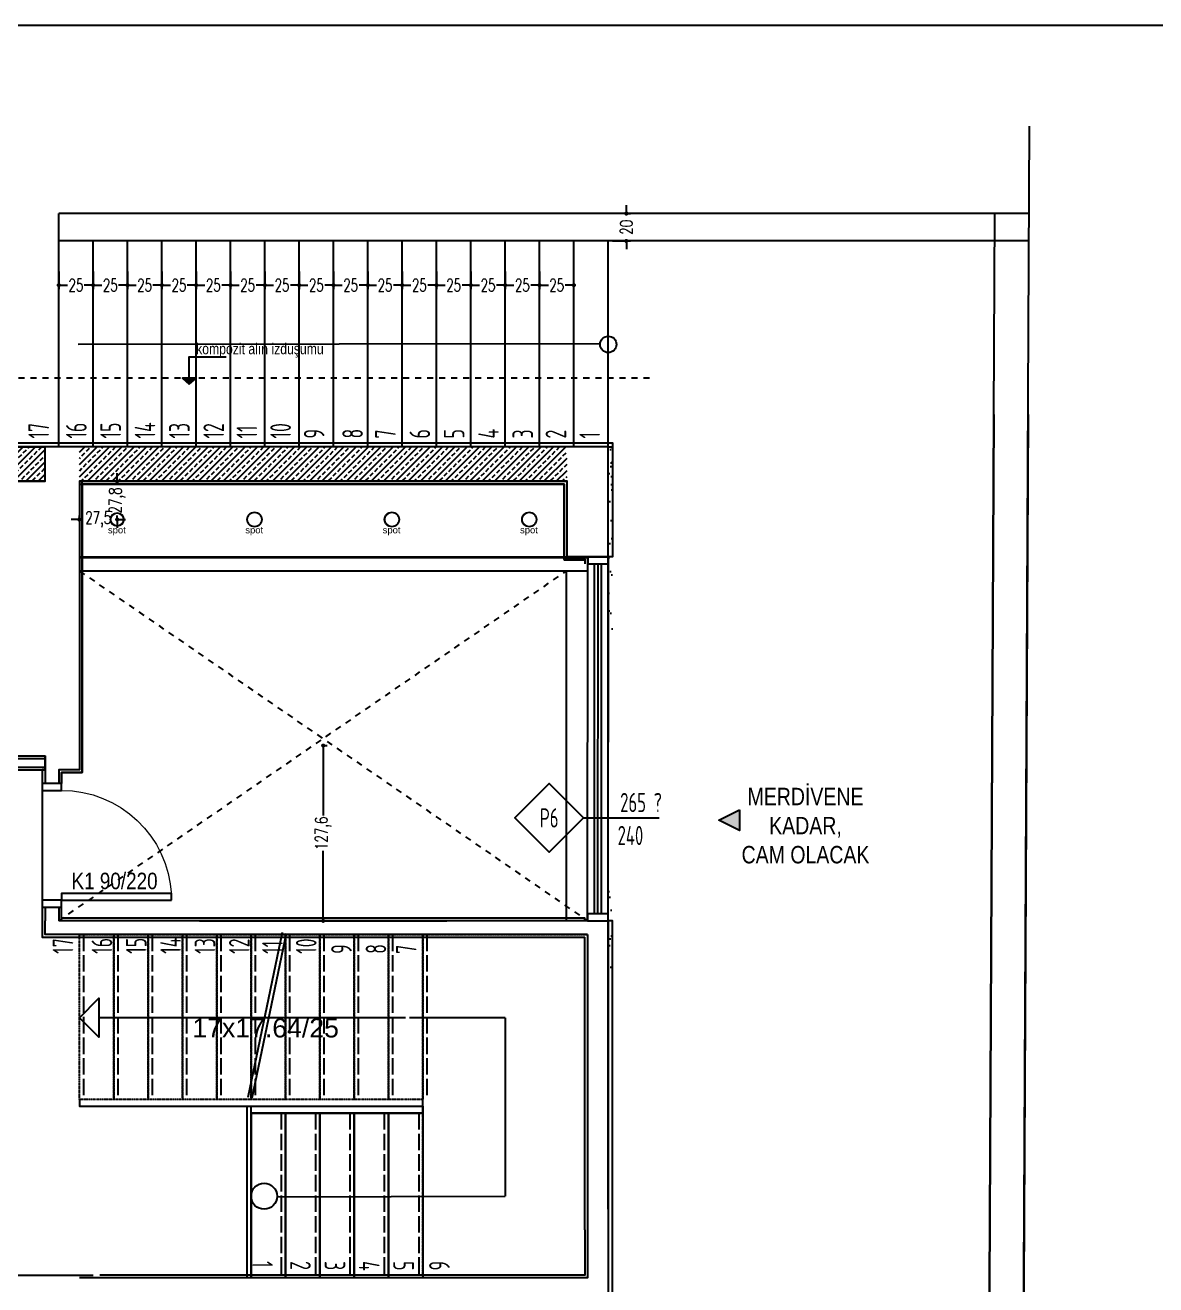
# Model space of a CAD drawing. Header units: millimetres. Extents: x -1860 to 15304, y 307 to 22353.
# Drawn here: x 4718 to 5541, y 21296 to 22213 of the extents above; entities that cross this region are included whole.
import ezdxf
from ezdxf.enums import TextEntityAlignment as Align

# ---------------------------------------------------------------- set-up
doc = ezdxf.new("R2010")
doc.units = ezdxf.units.MM
for name, pattern in [('( Hidden )', [0.375, 0.25, -0.125]), ('ACAD_ISO02W100', [15, 12, -3]), ('DASHED', [0.25, 0.125, -0.125]), ('LTYPE000', [0]), ('Tratteggio-1', [0.007874, 0.003937, -0.003937])]:
    doc.linetypes.add(name, pattern=pattern)
for name, color, linetype in [('clad', 30, 'Continuous'), ('dim_int', 183, 'Continuous'), ('frame', 43, 'Continuous'), ('furn', 134, 'Continuous'), ('glass', 1, 'Continuous'), ('hatch_conc', 223, 'Continuous'), ('IŞIK', 2, 'Continuous'), ('mat_mortar', 145, 'Continuous'), ('Railing', 93, 'Continuous'), ('Stair', 3, 'Continuous'), ('Str_conc', 6, 'Continuous'), ('symbol', 8, 'Continuous'), ('symbol_no', 12, 'Continuous'), ('text', 7, 'LTYPE000'), ('wall', 4, 'Continuous')]:
    doc.layers.add(name, color=color, linetype=linetype)
doc.layers.add('mobilya', color=30, linetype='Continuous', lineweight=30)
doc.layers.add('ölçü -dış', color=7, linetype='Continuous', lineweight=25, true_color=0x605db1)
doc.styles.add('ARIAL', font='arial.ttf')
doc.styles.add('dim', font='simplex.shx', dxfattribs={"width": 0.7})
doc.styles.add('mekan', font='arial.ttf', dxfattribs={"width": 0.8, "height": 0.25})
doc.styles.get("Standard").update_dxf_attribs({"font": 'arial.ttf'})
doc.styles.add('T100', font='ARIALN.TTF', dxfattribs={"height": 24})
doc.styles.add('text2', font='arial.ttf', dxfattribs={"width": 0.8})
doc.styles.add('text3', font='geniso.shx', dxfattribs={"width": 0.7})
doc.dimstyles.new('1_50', dxfattribs={"dimtxt": 9, "dimasz": 3, "dimexe": 3, "dimexo": 0, "dimgap": 1, "dimtad": 0, "dimdec": 1, "dimzin": 11, "dimtxsty": 'dim', "dimblk": 'DOT', "dimcen": 1.5, "dimdle": 1.25, "dimclrt": 2, "dimadec": 0, "dimazin": 0, "dimtfac": 1.25, "dimtdec": 1, "dimtix": 1, "dimtofl": 0, "dimtmove": 1, "dimatfit": 3, "dimldrblk": 'DOT', "dimfxl": 10, "dimfxlon": 1, "dimtolj": 1, "dimtzin": 0, "dimarcsym": 0})
pattern_1 = [(45, (-632646.309, -4479543.6384), (-4.4901280605, 4.4901280605), []), (45, (-632641.8186, -4479543.6384), (-4.4901280605, 4.4901280605), [3.175, -1.5875])]

# ---------------------------------------------------------------- blocks, each defined once
blk = doc.blocks.new('*U14')
for points in [[(-0.8, 0), (-0.85, 0), (-0.85, 0.1399), (-0.8, 0.1399), (-0.8, 0)], [(0.05, 0), (0, 0), (0, 0.1399), (0.05, 0.1399), (0.05, 0)], [(0, -0.8), (-0.05, -0.8), (-0.05, 0), (0, 0), (0, -0.8)]]:
    blk.add_lwpolyline(points)
at = {"lineweight": 9}
blk.add_arc((0.0019, 0.0008), 0.8019, 180.05524, 267.00716, dxfattribs=at)
blk = doc.blocks.new('kap-penno_02')
blk.add_line((0, 0), (-55, 0))
blk.add_lwpolyline([(0, 0), (25, 25), (50, 0), (25, -25)], close=True)
at = {"color": 7, "style": 'text3', "width": 0.7}
for tag, p in [('100', (-50, 0)), ('220', (-50, -24))]:
    blk.add_attdef(tag, text='', height=14, dxfattribs=at).set_placement(p, align=Align.BOTTOM_LEFT)
blk.add_attdef('K00', text='', height=14, dxfattribs=at).set_placement((25, 0), align=Align.MIDDLE_CENTER)
blk = doc.blocks.new('*U12')
blk.add_hatch(color=256).paths.add_polyline_path([(-12.5, 11), (0, 0), (12.5, 11)])
blk.add_lwpolyline([(0, 11), (0, 50), (67.5, 50)])
blk.add_lwpolyline([(0, 0), (12.5, 11), (-12.5, 11)], close=True)
at = {"style": 'text2', "width": 0.8}
blk.add_attdef('KABAKOT', (12.5, 55), '', height=20, dxfattribs=at)
blk = doc.blocks.new('_Dot')
at = {"color": 0, "linetype": 'ByBlock', "lineweight": -2}
blk.add_line((-0.5, 0), (-1, 0), dxfattribs=at)
at = {"color": 0, "linetype": 'ByBlock', "const_width": 0.5}
blk.add_lwpolyline([(-0.25, 0, 1), (0.25, 0, 1)], format="xyb", close=True, dxfattribs=at)
blk = doc.blocks.new('*D431')
at = {"layer": 'Defpoints', "color": 0, "transparency": 16777216}
for p in [(4756.98, 21853.28), (4756.98, 21853.28), (4784.49, 21853.28)]:
    blk.add_point(p, dxfattribs=at)
at = {"layer": 'ölçü -dış', "color": 0, "lineweight": -2, "transparency": 16777216}
for p, q in [((4756.98, 21853.28), (4756.98, 21856.28)), ((4784.49, 21853.28), (4784.49, 21856.28)), ((4753.98, 21853.28), (4750.98, 21853.28)), ((4787.49, 21853.28), (4790.49, 21853.28))]:
    blk.add_line(p, q, dxfattribs=at)
at = {"layer": 'ölçü -dış', "color": 0, "lineweight": -2, "transparency": 16777216, "xscale": 3, "yscale": 3, "zscale": 3}
for p, rotation in [((4756.98, 21853.28), 359.9999999979239), ((4784.49, 21853.28), 179.999999997924)]:
    blk.add_blockref('_Dot', p, dxfattribs=dict(at, rotation=rotation))
at = {"layer": 'ölçü -dış', "color": 2, "transparency": 16777216, "insert": (4770.73, 21853.28), "char_height": 9, "attachment_point": 5, "rotation": 360, "style": 'dim'}
blk.add_mtext('\\A1;27,5', dxfattribs=at)
blk = doc.blocks.new('*D171')
at = {"layer": 'Defpoints', "color": 0, "transparency": 16777216}
for p in [(4784.49, 21881.1), (4784.49, 21881.1), (4784.49, 21853.28)]:
    blk.add_point(p, dxfattribs=at)
at = {"layer": 'ölçü -dış', "color": 0, "lineweight": -2, "transparency": 16777216}
for p, q in [((4784.49, 21884.1), (4784.49, 21887.1)), ((4784.49, 21881.1), (4787.49, 21881.1)), ((4784.49, 21853.28), (4787.49, 21853.28)), ((4784.49, 21850.28), (4784.49, 21847.28))]:
    blk.add_line(p, q, dxfattribs=at)
at = {"layer": 'ölçü -dış', "color": 0, "lineweight": -2, "transparency": 16777216, "xscale": 3, "yscale": 3, "zscale": 3}
for p, rotation in [((4784.49, 21881.1), 270), ((4784.49, 21853.28), 90)]:
    blk.add_blockref('_Dot', p, dxfattribs=dict(at, rotation=rotation))
at = {"layer": 'ölçü -dış', "color": 2, "transparency": 16777216, "insert": (4784.49, 21867.19), "char_height": 9, "attachment_point": 5, "rotation": 90, "style": 'dim'}
blk.add_mtext('\\A1;27,8', dxfattribs=at)
blk = doc.blocks.new('*D433')
at = {"layer": 'Defpoints', "color": 0, "transparency": 16777216}
for p in [(4934.38, 21688.65), (4934.38, 21561.08), (4934.49, 21561.08)]:
    blk.add_point(p, dxfattribs=at)
at = {"layer": 'ölçü -dış', "color": 0, "lineweight": -2, "transparency": 16777216}
for p, q in [((4934.38, 21688.65), (4937.49, 21688.65)), ((4934.49, 21685.65), (4934.49, 21637.72)), ((4934.49, 21564.08), (4934.49, 21612.02)), ((4934.38, 21561.08), (4937.49, 21561.08))]:
    blk.add_line(p, q, dxfattribs=at)
at = {"layer": 'ölçü -dış', "color": 0, "lineweight": -2, "transparency": 16777216, "xscale": 3, "yscale": 3, "zscale": 3}
for p, rotation in [((4934.49, 21688.65), 90), ((4934.49, 21561.08), 270)]:
    blk.add_blockref('_Dot', p, dxfattribs=dict(at, rotation=rotation))
at = {"layer": 'ölçü -dış', "color": 2, "transparency": 16777216, "insert": (4934.49, 21624.87), "char_height": 9, "attachment_point": 5, "rotation": 90, "style": 'dim'}
blk.add_mtext('\\A1;127,6', dxfattribs=at)
blk = doc.blocks.new('*D174')
at = {"layer": 'Defpoints', "color": 0, "transparency": 16777216}
for p in [(5091.98, 22056.06), (5091.98, 22023.89), (5116.98, 22023.89)]:
    blk.add_point(p, dxfattribs=at)
at = {"layer": 'dim_int', "color": 0, "lineweight": -2, "transparency": 16777216}
for p, q in [((5091.98, 22033.89), (5091.98, 22020.89)), ((5094.98, 22023.89), (5098.38, 22023.89)), ((5113.98, 22023.89), (5110.58, 22023.89)), ((5116.98, 22023.89), (5116.98, 22026.89))]:
    blk.add_line(p, q, dxfattribs=at)
at = {"layer": 'dim_int', "color": 0, "lineweight": -2, "transparency": 16777216, "xscale": 3, "yscale": 3, "zscale": 3, "rotation": 180}
blk.add_blockref('_Dot', (5091.98, 22023.89), dxfattribs=at)
at = {"layer": 'dim_int', "color": 0, "lineweight": -2, "transparency": 16777216, "xscale": 3, "yscale": 3, "zscale": 3}
blk.add_blockref('_Dot', (5116.98, 22023.89), dxfattribs=at)
at = {"layer": 'dim_int', "color": 2, "transparency": 16777216, "insert": (5104.48, 22023.89), "char_height": 9, "attachment_point": 5, "style": 'dim'}
blk.add_mtext('\\A1;25', dxfattribs=at)
blk = doc.blocks.new('*D175')
at = {"layer": 'Defpoints', "color": 0, "transparency": 16777216}
for p in [(5066.98, 22056.06), (5091.98, 22056.06), (5066.98, 22023.89)]:
    blk.add_point(p, dxfattribs=at)
at = {"layer": 'dim_int', "color": 0, "lineweight": -2, "transparency": 16777216}
for p, q in [((5066.98, 22033.89), (5066.98, 22020.89)), ((5091.98, 22033.89), (5091.98, 22020.89)), ((5069.98, 22023.89), (5073.38, 22023.89)), ((5088.98, 22023.89), (5085.58, 22023.89))]:
    blk.add_line(p, q, dxfattribs=at)
at = {"layer": 'dim_int', "color": 0, "lineweight": -2, "transparency": 16777216, "xscale": 3, "yscale": 3, "zscale": 3, "rotation": 180}
blk.add_blockref('_Dot', (5066.98, 22023.89), dxfattribs=at)
at = {"layer": 'dim_int', "color": 0, "lineweight": -2, "transparency": 16777216, "xscale": 3, "yscale": 3, "zscale": 3}
blk.add_blockref('_Dot', (5091.98, 22023.89), dxfattribs=at)
at = {"layer": 'dim_int', "color": 2, "transparency": 16777216, "insert": (5079.48, 22023.89), "char_height": 9, "attachment_point": 5, "style": 'dim'}
blk.add_mtext('\\A1;25', dxfattribs=at)
blk = doc.blocks.new('*D176')
at = {"layer": 'Defpoints', "color": 0, "transparency": 16777216}
for p in [(5041.98, 22056.06), (5066.98, 22056.06), (5041.98, 22023.89)]:
    blk.add_point(p, dxfattribs=at)
at = {"layer": 'dim_int', "color": 0, "lineweight": -2, "transparency": 16777216}
for p, q in [((5041.98, 22033.89), (5041.98, 22020.89)), ((5066.98, 22033.89), (5066.98, 22020.89)), ((5044.98, 22023.89), (5048.38, 22023.89)), ((5063.98, 22023.89), (5060.58, 22023.89))]:
    blk.add_line(p, q, dxfattribs=at)
at = {"layer": 'dim_int', "color": 0, "lineweight": -2, "transparency": 16777216, "xscale": 3, "yscale": 3, "zscale": 3, "rotation": 180}
blk.add_blockref('_Dot', (5041.98, 22023.89), dxfattribs=at)
at = {"layer": 'dim_int', "color": 0, "lineweight": -2, "transparency": 16777216, "xscale": 3, "yscale": 3, "zscale": 3}
blk.add_blockref('_Dot', (5066.98, 22023.89), dxfattribs=at)
at = {"layer": 'dim_int', "color": 2, "transparency": 16777216, "insert": (5054.48, 22023.89), "char_height": 9, "attachment_point": 5, "style": 'dim'}
blk.add_mtext('\\A1;25', dxfattribs=at)
blk = doc.blocks.new('*D177')
at = {"layer": 'Defpoints', "color": 0, "transparency": 16777216}
for p in [(5016.98, 22056.06), (5041.98, 22056.06), (5016.98, 22023.89)]:
    blk.add_point(p, dxfattribs=at)
at = {"layer": 'dim_int', "color": 0, "lineweight": -2, "transparency": 16777216}
for p, q in [((5016.98, 22033.89), (5016.98, 22020.89)), ((5041.98, 22033.89), (5041.98, 22020.89)), ((5019.98, 22023.89), (5023.38, 22023.89)), ((5038.98, 22023.89), (5035.58, 22023.89))]:
    blk.add_line(p, q, dxfattribs=at)
at = {"layer": 'dim_int', "color": 0, "lineweight": -2, "transparency": 16777216, "xscale": 3, "yscale": 3, "zscale": 3, "rotation": 180}
blk.add_blockref('_Dot', (5016.98, 22023.89), dxfattribs=at)
at = {"layer": 'dim_int', "color": 0, "lineweight": -2, "transparency": 16777216, "xscale": 3, "yscale": 3, "zscale": 3}
blk.add_blockref('_Dot', (5041.98, 22023.89), dxfattribs=at)
at = {"layer": 'dim_int', "color": 2, "transparency": 16777216, "insert": (5029.48, 22023.89), "char_height": 9, "attachment_point": 5, "style": 'dim'}
blk.add_mtext('\\A1;25', dxfattribs=at)
blk = doc.blocks.new('*D178')
at = {"layer": 'Defpoints', "color": 0, "transparency": 16777216}
for p in [(4991.98, 22056.06), (5016.98, 22056.06), (4991.98, 22023.89)]:
    blk.add_point(p, dxfattribs=at)
at = {"layer": 'dim_int', "color": 0, "lineweight": -2, "transparency": 16777216}
for p, q in [((4991.98, 22033.89), (4991.98, 22020.89)), ((5016.98, 22033.89), (5016.98, 22020.89)), ((4994.98, 22023.89), (4998.38, 22023.89)), ((5013.98, 22023.89), (5010.58, 22023.89))]:
    blk.add_line(p, q, dxfattribs=at)
at = {"layer": 'dim_int', "color": 0, "lineweight": -2, "transparency": 16777216, "xscale": 3, "yscale": 3, "zscale": 3, "rotation": 180}
blk.add_blockref('_Dot', (4991.98, 22023.89), dxfattribs=at)
at = {"layer": 'dim_int', "color": 0, "lineweight": -2, "transparency": 16777216, "xscale": 3, "yscale": 3, "zscale": 3}
blk.add_blockref('_Dot', (5016.98, 22023.89), dxfattribs=at)
at = {"layer": 'dim_int', "color": 2, "transparency": 16777216, "insert": (5004.48, 22023.89), "char_height": 9, "attachment_point": 5, "style": 'dim'}
blk.add_mtext('\\A1;25', dxfattribs=at)
blk = doc.blocks.new('*D179')
at = {"layer": 'Defpoints', "color": 0, "transparency": 16777216}
for p in [(4966.98, 22056.06), (4991.98, 22056.06), (4966.98, 22023.89)]:
    blk.add_point(p, dxfattribs=at)
at = {"layer": 'dim_int', "color": 0, "lineweight": -2, "transparency": 16777216}
for p, q in [((4966.98, 22033.89), (4966.98, 22020.89)), ((4991.98, 22033.89), (4991.98, 22020.89)), ((4969.98, 22023.89), (4973.38, 22023.89)), ((4988.98, 22023.89), (4985.58, 22023.89))]:
    blk.add_line(p, q, dxfattribs=at)
at = {"layer": 'dim_int', "color": 0, "lineweight": -2, "transparency": 16777216, "xscale": 3, "yscale": 3, "zscale": 3, "rotation": 180}
blk.add_blockref('_Dot', (4966.98, 22023.89), dxfattribs=at)
at = {"layer": 'dim_int', "color": 0, "lineweight": -2, "transparency": 16777216, "xscale": 3, "yscale": 3, "zscale": 3}
blk.add_blockref('_Dot', (4991.98, 22023.89), dxfattribs=at)
at = {"layer": 'dim_int', "color": 2, "transparency": 16777216, "insert": (4979.48, 22023.89), "char_height": 9, "attachment_point": 5, "style": 'dim'}
blk.add_mtext('\\A1;25', dxfattribs=at)
blk = doc.blocks.new('*D180')
at = {"layer": 'Defpoints', "color": 0, "transparency": 16777216}
for p in [(4941.98, 22056.06), (4966.98, 22056.06), (4941.98, 22023.89)]:
    blk.add_point(p, dxfattribs=at)
at = {"layer": 'dim_int', "color": 0, "lineweight": -2, "transparency": 16777216}
for p, q in [((4941.98, 22033.89), (4941.98, 22020.89)), ((4966.98, 22033.89), (4966.98, 22020.89)), ((4944.98, 22023.89), (4948.38, 22023.89)), ((4963.98, 22023.89), (4960.58, 22023.89))]:
    blk.add_line(p, q, dxfattribs=at)
at = {"layer": 'dim_int', "color": 0, "lineweight": -2, "transparency": 16777216, "xscale": 3, "yscale": 3, "zscale": 3, "rotation": 180}
blk.add_blockref('_Dot', (4941.98, 22023.89), dxfattribs=at)
at = {"layer": 'dim_int', "color": 0, "lineweight": -2, "transparency": 16777216, "xscale": 3, "yscale": 3, "zscale": 3}
blk.add_blockref('_Dot', (4966.98, 22023.89), dxfattribs=at)
at = {"layer": 'dim_int', "color": 2, "transparency": 16777216, "insert": (4954.48, 22023.89), "char_height": 9, "attachment_point": 5, "style": 'dim'}
blk.add_mtext('\\A1;25', dxfattribs=at)
blk = doc.blocks.new('*D181')
at = {"layer": 'Defpoints', "color": 0, "transparency": 16777216}
for p in [(4916.98, 22056.06), (4941.98, 22056.06), (4916.98, 22023.89)]:
    blk.add_point(p, dxfattribs=at)
at = {"layer": 'dim_int', "color": 0, "lineweight": -2, "transparency": 16777216}
for p, q in [((4916.98, 22033.89), (4916.98, 22020.89)), ((4941.98, 22033.89), (4941.98, 22020.89)), ((4919.98, 22023.89), (4923.38, 22023.89)), ((4938.98, 22023.89), (4935.58, 22023.89))]:
    blk.add_line(p, q, dxfattribs=at)
at = {"layer": 'dim_int', "color": 0, "lineweight": -2, "transparency": 16777216, "xscale": 3, "yscale": 3, "zscale": 3, "rotation": 180}
blk.add_blockref('_Dot', (4916.98, 22023.89), dxfattribs=at)
at = {"layer": 'dim_int', "color": 0, "lineweight": -2, "transparency": 16777216, "xscale": 3, "yscale": 3, "zscale": 3}
blk.add_blockref('_Dot', (4941.98, 22023.89), dxfattribs=at)
at = {"layer": 'dim_int', "color": 2, "transparency": 16777216, "insert": (4929.48, 22023.89), "char_height": 9, "attachment_point": 5, "style": 'dim'}
blk.add_mtext('\\A1;25', dxfattribs=at)
blk = doc.blocks.new('*D182')
at = {"layer": 'Defpoints', "color": 0, "transparency": 16777216}
for p in [(4891.98, 22056.06), (4916.98, 22056.06), (4891.98, 22023.89)]:
    blk.add_point(p, dxfattribs=at)
at = {"layer": 'dim_int', "color": 0, "lineweight": -2, "transparency": 16777216}
for p, q in [((4891.98, 22033.89), (4891.98, 22020.89)), ((4916.98, 22033.89), (4916.98, 22020.89)), ((4894.98, 22023.89), (4898.38, 22023.89)), ((4913.98, 22023.89), (4910.58, 22023.89))]:
    blk.add_line(p, q, dxfattribs=at)
at = {"layer": 'dim_int', "color": 0, "lineweight": -2, "transparency": 16777216, "xscale": 3, "yscale": 3, "zscale": 3, "rotation": 180}
blk.add_blockref('_Dot', (4891.98, 22023.89), dxfattribs=at)
at = {"layer": 'dim_int', "color": 0, "lineweight": -2, "transparency": 16777216, "xscale": 3, "yscale": 3, "zscale": 3}
blk.add_blockref('_Dot', (4916.98, 22023.89), dxfattribs=at)
at = {"layer": 'dim_int', "color": 2, "transparency": 16777216, "insert": (4904.48, 22023.89), "char_height": 9, "attachment_point": 5, "style": 'dim'}
blk.add_mtext('\\A1;25', dxfattribs=at)
blk = doc.blocks.new('*D183')
at = {"layer": 'Defpoints', "color": 0, "transparency": 16777216}
for p in [(4866.98, 22056.06), (4891.98, 22056.06), (4866.98, 22023.89)]:
    blk.add_point(p, dxfattribs=at)
at = {"layer": 'dim_int', "color": 0, "lineweight": -2, "transparency": 16777216}
for p, q in [((4866.98, 22033.89), (4866.98, 22020.89)), ((4891.98, 22033.89), (4891.98, 22020.89)), ((4869.98, 22023.89), (4873.38, 22023.89)), ((4888.98, 22023.89), (4885.58, 22023.89))]:
    blk.add_line(p, q, dxfattribs=at)
at = {"layer": 'dim_int', "color": 0, "lineweight": -2, "transparency": 16777216, "xscale": 3, "yscale": 3, "zscale": 3, "rotation": 180}
blk.add_blockref('_Dot', (4866.98, 22023.89), dxfattribs=at)
at = {"layer": 'dim_int', "color": 0, "lineweight": -2, "transparency": 16777216, "xscale": 3, "yscale": 3, "zscale": 3}
blk.add_blockref('_Dot', (4891.98, 22023.89), dxfattribs=at)
at = {"layer": 'dim_int', "color": 2, "transparency": 16777216, "insert": (4879.48, 22023.89), "char_height": 9, "attachment_point": 5, "style": 'dim'}
blk.add_mtext('\\A1;25', dxfattribs=at)
blk = doc.blocks.new('*D184')
at = {"layer": 'Defpoints', "color": 0, "transparency": 16777216}
for p in [(4841.98, 22056.06), (4866.98, 22056.06), (4841.98, 22023.89)]:
    blk.add_point(p, dxfattribs=at)
at = {"layer": 'dim_int', "color": 0, "lineweight": -2, "transparency": 16777216}
for p, q in [((4841.98, 22033.89), (4841.98, 22020.89)), ((4866.98, 22033.89), (4866.98, 22020.89)), ((4844.98, 22023.89), (4848.38, 22023.89)), ((4863.98, 22023.89), (4860.58, 22023.89))]:
    blk.add_line(p, q, dxfattribs=at)
at = {"layer": 'dim_int', "color": 0, "lineweight": -2, "transparency": 16777216, "xscale": 3, "yscale": 3, "zscale": 3, "rotation": 180}
blk.add_blockref('_Dot', (4841.98, 22023.89), dxfattribs=at)
at = {"layer": 'dim_int', "color": 0, "lineweight": -2, "transparency": 16777216, "xscale": 3, "yscale": 3, "zscale": 3}
blk.add_blockref('_Dot', (4866.98, 22023.89), dxfattribs=at)
at = {"layer": 'dim_int', "color": 2, "transparency": 16777216, "insert": (4854.48, 22023.89), "char_height": 9, "attachment_point": 5, "style": 'dim'}
blk.add_mtext('\\A1;25', dxfattribs=at)
blk = doc.blocks.new('*D185')
at = {"layer": 'Defpoints', "color": 0, "transparency": 16777216}
for p in [(4816.98, 22056.06), (4841.98, 22056.06), (4816.98, 22023.89)]:
    blk.add_point(p, dxfattribs=at)
at = {"layer": 'dim_int', "color": 0, "lineweight": -2, "transparency": 16777216}
for p, q in [((4816.98, 22033.89), (4816.98, 22020.89)), ((4841.98, 22033.89), (4841.98, 22020.89)), ((4819.98, 22023.89), (4823.38, 22023.89)), ((4838.98, 22023.89), (4835.58, 22023.89))]:
    blk.add_line(p, q, dxfattribs=at)
at = {"layer": 'dim_int', "color": 0, "lineweight": -2, "transparency": 16777216, "xscale": 3, "yscale": 3, "zscale": 3, "rotation": 180}
blk.add_blockref('_Dot', (4816.98, 22023.89), dxfattribs=at)
at = {"layer": 'dim_int', "color": 0, "lineweight": -2, "transparency": 16777216, "xscale": 3, "yscale": 3, "zscale": 3}
blk.add_blockref('_Dot', (4841.98, 22023.89), dxfattribs=at)
at = {"layer": 'dim_int', "color": 2, "transparency": 16777216, "insert": (4829.48, 22023.89), "char_height": 9, "attachment_point": 5, "style": 'dim'}
blk.add_mtext('\\A1;25', dxfattribs=at)
blk = doc.blocks.new('*D186')
at = {"layer": 'Defpoints', "color": 0, "transparency": 16777216}
for p in [(4791.98, 22056.06), (4816.98, 22056.06), (4791.98, 22023.89)]:
    blk.add_point(p, dxfattribs=at)
at = {"layer": 'dim_int', "color": 0, "lineweight": -2, "transparency": 16777216}
for p, q in [((4791.98, 22033.89), (4791.98, 22020.89)), ((4816.98, 22033.89), (4816.98, 22020.89)), ((4794.98, 22023.89), (4798.38, 22023.89)), ((4813.98, 22023.89), (4810.58, 22023.89))]:
    blk.add_line(p, q, dxfattribs=at)
at = {"layer": 'dim_int', "color": 0, "lineweight": -2, "transparency": 16777216, "xscale": 3, "yscale": 3, "zscale": 3, "rotation": 180}
blk.add_blockref('_Dot', (4791.98, 22023.89), dxfattribs=at)
at = {"layer": 'dim_int', "color": 0, "lineweight": -2, "transparency": 16777216, "xscale": 3, "yscale": 3, "zscale": 3}
blk.add_blockref('_Dot', (4816.98, 22023.89), dxfattribs=at)
at = {"layer": 'dim_int', "color": 2, "transparency": 16777216, "insert": (4804.48, 22023.89), "char_height": 9, "attachment_point": 5, "style": 'dim'}
blk.add_mtext('\\A1;25', dxfattribs=at)
blk = doc.blocks.new('*D187')
at = {"layer": 'Defpoints', "color": 0, "transparency": 16777216}
for p in [(4766.98, 22056.06), (4791.98, 22056.06), (4766.98, 22023.89)]:
    blk.add_point(p, dxfattribs=at)
at = {"layer": 'dim_int', "color": 0, "lineweight": -2, "transparency": 16777216}
for p, q in [((4766.98, 22033.89), (4766.98, 22020.89)), ((4791.98, 22033.89), (4791.98, 22020.89)), ((4769.98, 22023.89), (4773.38, 22023.89)), ((4788.98, 22023.89), (4785.58, 22023.89))]:
    blk.add_line(p, q, dxfattribs=at)
at = {"layer": 'dim_int', "color": 0, "lineweight": -2, "transparency": 16777216, "xscale": 3, "yscale": 3, "zscale": 3, "rotation": 180}
blk.add_blockref('_Dot', (4766.98, 22023.89), dxfattribs=at)
at = {"layer": 'dim_int', "color": 0, "lineweight": -2, "transparency": 16777216, "xscale": 3, "yscale": 3, "zscale": 3}
blk.add_blockref('_Dot', (4791.98, 22023.89), dxfattribs=at)
at = {"layer": 'dim_int', "color": 2, "transparency": 16777216, "insert": (4779.48, 22023.89), "char_height": 9, "attachment_point": 5, "style": 'dim'}
blk.add_mtext('\\A1;25', dxfattribs=at)
blk = doc.blocks.new('*D188')
at = {"layer": 'Defpoints', "color": 0, "transparency": 16777216}
for p in [(4741.98, 22056.06), (4766.98, 22056.06), (4741.98, 22023.89)]:
    blk.add_point(p, dxfattribs=at)
at = {"layer": 'dim_int', "color": 0, "lineweight": -2, "transparency": 16777216}
for p, q in [((4741.98, 22033.89), (4741.98, 22020.89)), ((4766.98, 22033.89), (4766.98, 22020.89)), ((4744.98, 22023.89), (4748.38, 22023.89)), ((4763.98, 22023.89), (4760.58, 22023.89))]:
    blk.add_line(p, q, dxfattribs=at)
at = {"layer": 'dim_int', "color": 0, "lineweight": -2, "transparency": 16777216, "xscale": 3, "yscale": 3, "zscale": 3, "rotation": 180}
blk.add_blockref('_Dot', (4741.98, 22023.89), dxfattribs=at)
at = {"layer": 'dim_int', "color": 0, "lineweight": -2, "transparency": 16777216, "xscale": 3, "yscale": 3, "zscale": 3}
blk.add_blockref('_Dot', (4766.98, 22023.89), dxfattribs=at)
at = {"layer": 'dim_int', "color": 2, "transparency": 16777216, "insert": (4754.48, 22023.89), "char_height": 9, "attachment_point": 5, "style": 'dim'}
blk.add_mtext('\\A1;25', dxfattribs=at)
blk = doc.blocks.new('*D189')
at = {"layer": 'Defpoints', "color": 0, "transparency": 16777216}
for p in [(5155.18, 22076.06), (5155.18, 22076.06), (5116.04, 22056.06)]:
    blk.add_point(p, dxfattribs=at)
at = {"layer": 'dim_int', "color": 0, "lineweight": -2, "transparency": 16777216}
for p, q in [((5155.18, 22079.06), (5155.18, 22082.06)), ((5155.18, 22076.06), (5158.18, 22076.06)), ((5145.18, 22056.06), (5158.18, 22056.06)), ((5155.18, 22053.06), (5155.18, 22050.06))]:
    blk.add_line(p, q, dxfattribs=at)
at = {"layer": 'dim_int', "color": 0, "lineweight": -2, "transparency": 16777216, "xscale": 3, "yscale": 3, "zscale": 3}
for p, rotation in [((5155.18, 22076.06), 270), ((5155.18, 22056.06), 90)]:
    blk.add_blockref('_Dot', p, dxfattribs=dict(at, rotation=rotation))
at = {"layer": 'dim_int', "color": 2, "transparency": 16777216, "insert": (5155.18, 22066.06), "char_height": 9, "attachment_point": 5, "rotation": 90, "style": 'dim'}
blk.add_mtext('\\A1;20', dxfattribs=at)

msp = doc.modelspace()

# ---------------------------------------------------------------- hatches: boundary and pattern name
at = {"layer": 'clad', "true_color": 0x636466}
h = msp.add_hatch(dxfattribs=at)
h.set_pattern_fill('AR-SAND', color=251, scale=0.2)
h.set_pattern_definition([(37.5, (-639790.723, -4479543.6384), (-0.320006259, 9.788264747), [0, -7.7216, 0, -8.636, 0, -8.255]), (7.5, (-639790.723, -4479543.638), (8.990465663, 14.33650201), [0, -4.1656, 0, -6.9596, 0, -2.667]), (327.5, (-639796.971, -4479543.6384), (15.819847405, 0.028743694), [0, -2.54, 0, -9.144, 0, -11.938]), (317.5, (-639796.971, -4479543.638), (15.27112905, 4.458586465), [0, -1.27, 0, -5.9944, 0, -6.858])])
h.paths.add_polyline_path([(5141.98895, 21906.09981), (5144.98895, 21906.09981), (5144.98895, 21846.1), (5144.98895, 21766.04782), (5141.97735, 21766.04782), (5141.98889, 21843.09999), (5141.989, 21906.09999), (5141.98894, 21906.1002), (5141.98894, 21846.09999), (5141.98894, 21846.1)])
h = msp.add_hatch(dxfattribs=at)
h.set_pattern_fill('AR-SAND', color=251, scale=0.2)
h.set_pattern_definition([(37.5, (-639790.723, -4478800.654), (-0.320006259, 9.788264747), [0, -7.7216, 0, -8.636, 0, -8.255]), (7.5, (-639790.723, -4478800.654), (8.990465663, 14.33650201), [0, -4.1656, 0, -6.9596, 0, -2.667]), (327.5, (-639796.971, -4478800.654), (15.819847405, 0.028743694), [0, -2.54, 0, -9.144, 0, -11.938]), (317.5, (-639796.971, -4478800.654), (15.27112905, 4.458586465), [0, -1.27, 0, -5.9944, 0, -6.858])])
h.paths.add_polyline_path([(5141.98898, 21516.08466), (5144.98898, 21516.08466), (5144.98898, 21586.08882), (5141.989, 21586.08882)])
at = {"layer": 'hatch_conc', "true_color": 0x636466}
h = msp.add_hatch(dxfattribs=at)
h.set_pattern_fill('ANSI33', color=251)
h.set_pattern_definition(pattern_1)
h.paths.add_polyline_path([(4731.97732, 21906.06315), (4551.97732, 21906.06315), (4551.97732, 21881.10041), (4731.97732, 21881.10041)])
h = msp.add_hatch(dxfattribs=at)
h.set_pattern_fill('ANSI33', color=251)
h.set_pattern_definition(pattern_1)
h.paths.add_polyline_path([(5111.97735, 21906.09981), (4756.97733, 21906.09981), (4756.97733, 21881.1), (5111.97735, 21881.1)])
at = {"layer": 'text', "true_color": 0x636466}
h = msp.add_hatch(color=251, dxfattribs=at)
h.dxf.hatch_style = 1
h.paths.add_polyline_path([(5237.55502, 21641.89293), (5237.55502, 21626.89293), (5222.55502, 21634.39293)])

# ---------------------------------------------------------------- linework, layer by layer
at = {"color": 251, "linetype": 'DASHED', "ltscale": 35, "true_color": 0x636466}
msp.add_line((5171.97735, 21956.09981), (4527.06961, 21956.17044), dxfattribs=at)
msp.add_lwpolyline([(3092.17375, 22213.1769), (5755.92347, 22213.1769), (5755.92347, 20613.1769), (3092.17375, 20613.1769)], close=True)
at = {"color": 251, "linetype": '( Hidden )', "ltscale": 50, "true_color": 0x636466, "const_width": 2}
msp.add_lwpolyline([(5126.47325, 21825.72372), (4757.08909, 21825.72378)], dxfattribs=at)
at = {"color": 251, "linetype": 'DASHED', "ltscale": 35, "true_color": 0x636466}
for points in [[(4741.98896, 21561.04301), (5111.47325, 21815.72372)], [(4757.08909, 21815.72378), (5126.97738, 21561.04301)]]:
    msp.add_lwpolyline(points, dxfattribs=at)
at = {"color": 251, "true_color": 0x636466}
for points in [[(4844.48897, 21561.08446), (5024.48897, 21561.08446)], [(4878.97156, 21426.08446), (4878.98896, 21301.07558)]]:
    msp.add_lwpolyline(points, dxfattribs=at)
at = {"layer": 'clad', "color": 251, "true_color": 0x636466}
for points in [[(5141.98895, 21906.09981), (5144.98895, 21906.09981), (5144.98895, 21846.1), (5145.10174, 21826.06488), (5142.09008, 21826.06488), (5141.9773, 21823.06311), (5141.97741, 21826.06301), (5111.98896, 21826.06321), (5111.98896, 21826.06311), (5141.98894, 21826.06311)], [(5141.98898, 21241.06003), (5144.98898, 21241.06003), (5144.98898, 21561.12546), (5141.989, 21561.12546)]]:
    msp.add_lwpolyline(points, close=True, dxfattribs=at)
for points in [[(5126.47325, 21815.72372), (4757.08909, 21815.72378)], [(5126.47325, 21815.72372), (5116.47325, 21815.72372), (5111.47325, 21815.72372), (5111.47325, 21561.08446)]]:
    msp.add_lwpolyline(points, dxfattribs=at)
at = {"layer": 'frame', "color": 251, "true_color": 0x636466}
for points in [[(5127.09013, 21821.06488), (5142.09015, 21821.06488), (5142.09015, 21826.06488), (5127.09013, 21826.06488)], [(5126.97736, 21561.08446), (5141.97738, 21561.08446), (5141.97738, 21566.08446), (5126.97736, 21566.08446)]]:
    msp.add_lwpolyline(points, close=True, dxfattribs=at)
at = {"layer": 'furn', "color": 251, "true_color": 0x636466}
msp.add_line((4758.97737, 21823.90708), (4758.97737, 21673.90708), dxfattribs=at)
at = {"layer": 'glass', "color": 251, "true_color": 0x636466}
for p, q in [((5131.97738, 21566.08446), (5132.09015, 21821.06488)), ((5131.97738, 21566.08446), (5132.09015, 21821.06488)), ((5134.47738, 21566.08446), (5134.59015, 21821.06488)), ((5134.47738, 21566.08446), (5134.59015, 21821.06488)), ((5136.97738, 21566.08446), (5137.09015, 21821.06488))]:
    msp.add_line(p, q, dxfattribs=at)
at = {"layer": 'hatch_conc', "color": 251, "true_color": 0x636466}
msp.add_lwpolyline([(5127.09013, 21821.06488), (5127.07676, 21826.06311), (5111.98896, 21826.10049), (5111.98897, 21881.1), (4756.97737, 21881.10006), (4756.97737, 21671.06336), (4741.98896, 21671.06336), (4741.98867, 21661.0841)], dxfattribs=at)
at = {"layer": 'IŞIK', "color": 251, "lineweight": 18, "true_color": 0x636466}
for centre, radius in [((4784.48707, 21853.28007), 5), ((4784.48707, 21853.28007), 4.5), ((4884.48707, 21853.28007), 5.5), ((4884.48707, 21853.28007), 5), ((4984.48707, 21853.28007), 5.5), ((4984.48707, 21853.28007), 5), ((5084.48707, 21853.28007), 5.5), ((5084.48707, 21853.28007), 5)]:
    msp.add_circle(centre, radius, dxfattribs=at)
at = {"layer": 'mat_mortar', "color": 251, "true_color": 0x636466}
for points in [[(5141.97735, 20776.09981), (5141.97735, 20773.09981), (3651.97735, 20773.09981), (3648.97735, 20773.09981), (3648.97735, 21223.09981), (3648.97735, 21223.09981), (3401.97735, 21223.09981), (3398.97735, 21223.09981), (3398.97735, 21696.09981), (3398.97735, 21699.09981), (4523.97733, 21699.09981), (4523.97733, 21699.09981), (4523.97733, 21906.09981), (4523.97733, 21909.09981), (5144.98895, 21909.09981), (5144.98895, 21906.1002)], [(5125.09014, 21821.05953), (5125.08209, 21824.06804), (5109.98896, 21824.10543), (5109.98897, 21879.1), (4758.97737, 21879.10006), (4758.97737, 21669.06336), (4743.9889, 21669.06336), (4743.98867, 21661.08405)], [(4743.98896, 21656.08405), (4743.98896, 21669.06336), (4758.97733, 21669.06336), (4758.97733, 21881.1)], [(4756.97737, 21879.1), (5109.98897, 21879.1), (5109.97665, 21824.02626), (5124.98895, 21824.02626), (5125.06919, 21826.06488)], [(5127.09014, 21826.06488), (5125.09014, 21826.06488)], [(5127.09014, 21826.06488), (5125.09014, 21826.06488)], [(4731.98897, 21671.06336), (4729.98896, 21671.06336), (4729.98896, 21576.08446)], [(4729.98896, 21571.08446), (4729.98896, 21549.08446), (5124.98896, 21549.08446)], [(5126.97738, 21561.04301), (5124.98896, 21561.04301), (5124.98896, 21563.08446), (4743.98896, 21563.08446), (4743.98896, 21571.08405)], [(5126.97738, 21561.04301), (5124.98896, 21561.04301), (5124.98896, 21563.08446), (4743.98896, 21563.08446), (4743.98896, 21571.08405)], [(5124.98896, 21336.04782), (5124.98896, 21549.08446)], [(5124.98896, 21336.04782), (5124.98896, 21303.08555), (4771.97735, 21303.08386)], [(4553.97734, 21303.07635), (4766.97735, 21303.05964)]]:
    msp.add_lwpolyline(points, dxfattribs=at)
at = {"layer": 'Railing', "color": 251, "true_color": 0x636466}
msp.add_lwpolyline([(4756.97732, 21431.08446), (4756.97732, 21426.08446), (5006.98896, 21426.08446), (5006.98896, 21421.08446), (4881.98896, 21421.08446), (4881.98896, 21426.08446)], dxfattribs=at)
at = {"layer": 'Stair', "color": 251, "linetype": 'Tratteggio-1', "ltscale": 50, "true_color": 0x636466}
for p, q in [((5006.98896, 21551.08446), (5126.98896, 21551.08446)), ((5006.98896, 21301.08446), (5006.98896, 21551.08446)), ((5126.98896, 21551.08446), (5126.98896, 21551.08446)), ((5126.98896, 21551.08446), (5126.98896, 21551.08446)), ((5126.98896, 21301.08446), (5006.98896, 21301.08446))]:
    msp.add_line(p, q, dxfattribs=at)
at = {"layer": 'Stair', "color": 251, "true_color": 0x636466}
for p, q in [((5066.98896, 21490.55287), (4997.37821, 21490.55286)), ((5066.98896, 21490.55287), (5066.98896, 21360.55287)), ((4881.98896, 21301.08446), (4881.98896, 21421.08446)), ((4881.98896, 21421.08446), (4906.98896, 21421.08446)), ((4881.98896, 21421.08446), (4881.98896, 21301.08446)), ((4906.98896, 21421.08446), (4906.98896, 21301.08446)), ((4906.98896, 21301.08446), (4906.98896, 21421.08446)), ((4906.98896, 21421.08446), (4931.98896, 21421.08446)), ((4931.98896, 21301.08446), (4931.98896, 21421.08446)), ((4931.98896, 21421.08446), (4956.98896, 21421.08446)), ((4931.98896, 21421.08446), (4931.98896, 21301.08446)), ((4956.98896, 21421.08446), (4956.98896, 21301.08446)), ((4956.98896, 21301.08446), (4956.98896, 21421.08446)), ((4956.98896, 21421.08446), (4981.98896, 21421.08446)), ((4981.98896, 21421.08446), (4981.98896, 21301.08446)), ((4981.98896, 21301.08446), (4981.98896, 21421.08446)), ((4981.98896, 21421.08446), (5006.98896, 21421.08446)), ((5006.98896, 21421.08446), (5006.98896, 21301.08446)), ((4900.91084, 21360.02128), (5066.98896, 21360.55287)), ((4906.98896, 21301.08446), (4881.98896, 21301.08446)), ((4931.98896, 21301.08446), (4906.98896, 21301.08446)), ((4956.98896, 21301.08446), (4931.98896, 21301.08446)), ((4981.98896, 21301.08446), (4956.98896, 21301.08446)), ((5006.98896, 21301.08446), (4981.98896, 21301.08446))]:
    msp.add_line(p, q, dxfattribs=at)
at = {"layer": 'Stair', "color": 251, "linetype": 'ACAD_ISO02W100', "true_color": 0x636466}
for p, q in [((4878.98896, 21421.08446), (4878.98896, 21301.08446)), ((4903.98896, 21421.08446), (4903.98896, 21301.08446)), ((4928.98896, 21421.08446), (4928.98896, 21301.08446)), ((4953.98896, 21421.08446), (4953.98896, 21301.08446)), ((4978.98896, 21421.08446), (4978.98896, 21301.08446)), ((5003.98896, 21421.08446), (5003.98896, 21301.08446))]:
    msp.add_line(p, q, dxfattribs=at)
at = {"layer": 'Stair', "color": 251, "true_color": 0x636466}
for points in [[(4741.97735, 21906.06315), (4741.97735, 22076.06315)], [(4766.97735, 21906.06315), (4766.97735, 22056.06315)], [(4791.97735, 21906.06315), (4791.97735, 22056.06315)], [(4816.97735, 21906.06315), (4816.97735, 22056.06315)], [(4841.97735, 21906.06315), (4841.97735, 22056.06315)], [(4866.97735, 21906.06315), (4866.97735, 22056.06315)], [(4891.97735, 21906.06315), (4891.97735, 22056.06315)], [(4916.97735, 21906.06315), (4916.97735, 22056.06315)], [(4941.97735, 21906.06315), (4941.97735, 22056.06315)], [(4966.97735, 21906.06315), (4966.97735, 22056.06315)], [(4991.97735, 21906.06315), (4991.97735, 22056.06315)], [(5016.97735, 21906.06315), (5016.97735, 22056.06315)], [(5041.97735, 21906.06315), (5041.97735, 22056.06315)], [(5066.97735, 21906.06315), (5066.97735, 22056.06315)], [(5091.97735, 21906.06315), (5091.97735, 22056.06315)], [(5116.97735, 21906.06315), (5116.97735, 22056.06315)], [(5141.97735, 21906.06315), (5141.97735, 22056.06315)], [(5141.97737, 21906.1002), (5141.97735, 21906.1002)]]:
    msp.add_lwpolyline(points, dxfattribs=at)
at = {"layer": 'Stair', "color": 251, "ltscale": 5, "true_color": 0x636466}
for points in [[(4904.65771, 21552.55092), (4879.65771, 21432.55092)], [(4907.59465, 21551.93906), (4882.59465, 21431.93906)]]:
    msp.add_lwpolyline(points, dxfattribs=at)
at = {"layer": 'Stair', "color": 251, "linetype": 'Tratteggio-1', "ltscale": 50, "true_color": 0x636466}
for points in [[(4781.98896, 21551.08446), (4781.98896, 21431.08446), (4756.98896, 21431.08446), (4756.98896, 21551.08446)], [(4806.98896, 21551.08446), (4806.98896, 21431.08446), (4781.98896, 21431.08446), (4781.98896, 21551.08446)], [(4831.98896, 21551.08446), (4831.98896, 21431.08446), (4806.98896, 21431.08446), (4806.98896, 21551.08446)], [(4856.98896, 21551.08446), (4856.98896, 21431.08446), (4831.98896, 21431.08446), (4831.98896, 21551.08446)], [(4881.98896, 21551.08446), (4881.98896, 21431.08446), (4856.98896, 21431.08446), (4856.98896, 21551.08446)], [(4906.98896, 21551.08446), (4906.98896, 21431.08446), (4881.98896, 21431.08446), (4881.98896, 21551.08446)], [(4931.98896, 21551.08446), (4931.98896, 21431.08446), (4906.98896, 21431.08446), (4906.98896, 21551.08446)], [(4956.98896, 21551.08446), (4956.98896, 21431.08446), (4931.98896, 21431.08446), (4931.98896, 21551.08446)], [(4981.98896, 21551.08446), (4981.98896, 21431.08446), (4956.98896, 21431.08446), (4956.98896, 21551.08446)], [(5006.98896, 21551.08446), (5006.98896, 21431.08446), (4981.98896, 21431.08446), (4981.98896, 21551.08446)]]:
    msp.add_lwpolyline(points, close=True, dxfattribs=at)
at = {"layer": 'Stair', "color": 251, "true_color": 0x636466}
msp.add_circle((4891.45737, 21360.55287), 9.46841, dxfattribs=at)
at = {"layer": 'Str_conc', "color": 251, "true_color": 0x636466}
for points in [[(5441.18699, 20613.1769), (5448.62732, 22139.62896)], [(5416.18669, 20613.1769), (5423.31719, 22076.06315)], [(5422.60393, 21929.73236), (5416.18669, 20613.1769)], [(5447.60363, 21929.6105), (5441.18699, 20613.1769)], [(4731.97732, 21881.10041), (4551.97732, 21881.10041), (4551.97732, 21681.10041)]]:
    msp.add_lwpolyline(points, dxfattribs=at)
msp.add_lwpolyline([(4731.97732, 21906.06315), (4551.97732, 21906.06315), (4551.97732, 21881.10041), (4731.97732, 21881.10041)], close=True, dxfattribs=at)
at = {"layer": 'symbol', "color": 251, "true_color": 0x636466}
for p, q in [((5136.03718, 21981.05888), (4756.11949, 21980.78558)), ((5126.97738, 21561.08446), (5127.09015, 21821.06488)), ((5126.97738, 21561.08446), (5127.09015, 21821.06488)), ((5141.97738, 21561.08446), (5142.09015, 21821.06488)), ((4994.3138, 21490.55286), (4771.13102, 21490.55283))]:
    msp.add_line(p, q, dxfattribs=at)
at = {"layer": 'symbol', "color": 251, "linetype": 'ACAD_ISO02W100', "true_color": 0x636466}
for p, q in [((4759.98896, 21551.08446), (4759.98896, 21431.08446)), ((4784.98896, 21551.08446), (4784.98896, 21431.08446)), ((4809.98896, 21551.08446), (4809.98896, 21431.08446)), ((4834.98896, 21551.08446), (4834.98896, 21431.08446)), ((4859.98896, 21551.08446), (4859.98896, 21431.08446)), ((4884.98896, 21551.08446), (4884.98896, 21431.08446)), ((4909.98896, 21551.08446), (4909.98896, 21431.08446)), ((4934.98896, 21551.08446), (4934.98896, 21431.08446)), ((4959.98896, 21551.08446), (4959.98896, 21431.08446)), ((4984.98896, 21551.08446), (4984.98896, 21431.08446)), ((5009.98896, 21551.08446), (5009.98896, 21431.08446))]:
    msp.add_line(p, q, dxfattribs=at)
at = {"layer": 'symbol', "color": 251, "true_color": 0x636466}
msp.add_lwpolyline([(4756.98889, 21490.55283), (4771.13102, 21504.69496), (4771.13102, 21476.41069)], close=True, dxfattribs=at)
msp.add_circle((5141.97735, 21980.77367), 5.94702, dxfattribs=at)
at = {"layer": 'text', "color": 251, "true_color": 0x636466}
msp.add_lwpolyline([(5237.55502, 21641.89293), (5237.55502, 21626.89293), (5237.55502, 21626.89293), (5222.55502, 21634.39293), (5237.55502, 21641.89293)], dxfattribs=at)
at = {"layer": 'wall', "color": 251, "true_color": 0x636466}
for p, q in [((5141.98896, 21906.1), (4551.97737, 21906.1)), ((4731.97732, 21881.10041), (4551.97729, 21881.10041)), ((5142.09014, 21826.06488), (5127.09014, 21826.06488))]:
    msp.add_line(p, q, dxfattribs=at)
for points in [[(5448.31748, 22076.06315), (4741.97735, 22076.06315)], [(5448.22, 22056.06315), (4741.97735, 22056.06315)], [(4731.98896, 21891.1), (4731.99477, 21891.1)], [(4756.97737, 21881.1), (5111.98897, 21881.1)], [(4756.97737, 21881.1), (5111.98897, 21881.1)], [(5127.09014, 21826.06488), (5127.07676, 21826.06311)], [(5127.09014, 21826.06488), (5127.07676, 21826.06311)], [(5141.97737, 21351.09288), (5141.97735, 21826.02626)], [(4686.98023, 21673.06336), (4686.98023, 21671.06336), (4731.97733, 21671.06336), (4731.97733, 21681.06316), (4686.98023, 21681.06316), (4686.98023, 21679.06316)], [(4731.97737, 21681.09979), (4731.9793, 21661.0844)], [(4731.97737, 21681.09979), (4731.9793, 21661.0844)], [(4686.98023, 21673.06336), (4731.97733, 21673.06336), (4731.97733, 21679.06316), (4686.98023, 21679.06316)], [(4741.98896, 21671.06336), (4741.98896, 21661.0841)], [(4741.98896, 21671.06336), (4741.98896, 21661.0841)], [(4731.988, 21571.0844), (4731.98896, 21561.08446)], [(4731.988, 21571.0844), (4731.98896, 21561.08446)], [(4741.98896, 21571.0841), (4741.98896, 21561.08543)], [(4741.98896, 21571.0841), (4741.98896, 21561.08543)], [(4741.98896, 21571.0841), (4741.98896, 21561.08543)], [(5126.98896, 21551.08446), (4731.98896, 21551.08446), (4731.98896, 21561.08446), (4731.98897, 21561.08446)], [(5126.98896, 21561.08446), (4741.98897, 21561.08446)], [(5126.98896, 21561.08446), (4741.98897, 21561.08446)], [(5126.98896, 21561.08446), (4741.98897, 21561.08446)], [(5126.97735, 21561.08446), (5141.97735, 21561.08446)], [(5126.98896, 21561.08446), (5126.98902, 21561.08446)], [(5126.98896, 21561.08446), (5126.98902, 21561.08446)], [(5126.98896, 21551.08446), (5126.98896, 21301.08446), (4941.98896, 21301.08446)], [(5006.98896, 21421.08446), (5006.98896, 21431.08446)], [(5141.97737, 21351.09288), (5141.97785, 21301.06003)], [(4766.97735, 21301.06009), (4756.97733, 21301.06003)], [(4941.98896, 21301.08446), (4766.97735, 21301.06009)]]:
    msp.add_lwpolyline(points, dxfattribs=at)

# ---------------------------------------------------------------- block references
at = {"layer": 'frame', "color": 251, "true_color": 0x636466, "xscale": -99.99999999999994, "yscale": 99.99999999999994, "zscale": 99.99999999999994, "rotation": 89.9983010541731}
msp.add_blockref('*U14', (4743.98911, 21576.08405), dxfattribs=at)
msp.add_blockref('*U14', (4743.98911, 21576.08405), dxfattribs=at)
at = {"layer": 'symbol_no', "color": 251, "true_color": 0x636466}
ref = msp.add_blockref('kap-penno_02', (5124.00516, 21636.00418), dxfattribs=dict(at, xscale=-1))
ref.add_attrib('K00', 'P6', dxfattribs={"layer": '0', "color": 7, "height": 14, "style": 'text3', "width": 0.7}).set_placement((5099.00516, 21636.00418), align=Align.MIDDLE_CENTER)
ref.add_attrib('220', '240', dxfattribs={"layer": '0', "color": 7, "height": 14, "style": 'text3', "width": 0.7}).set_placement((5148.80516, 21612.00418), align=Align.BOTTOM_LEFT)
ref.add_attrib('100', '265 ?', dxfattribs={"layer": '0', "color": 7, "height": 14, "style": 'text3', "width": 0.7}).set_placement((5150.67183, 21636.00418), align=Align.BOTTOM_LEFT)
at = {"layer": 'text', "color": 251, "true_color": 0x636466, "xscale": 0.3975852812393642, "yscale": 0.3975852812393642, "zscale": 0.3975852812393642}
msp.add_blockref('*U12', (4837.00753, 21951.72637), dxfattribs=at).add_auto_attribs({'KABAKOT': 'kompozit alın izdüşümü'})

# ---------------------------------------------------------------- texts
at = {"layer": 'mobilya', "color": 251, "true_color": 0x636466}
for p in [(4777.78504, 21843.19407), (4877.78504, 21843.19407), (4977.78504, 21843.19407), (5077.78504, 21843.19407)]:
    msp.add_text('spot', height=4.922708, dxfattribs=at).set_placement(p)
at = {"layer": 'Stair', "color": 251, "true_color": 0x636466, "style": 'text3', "width": 0.7}
for s, rotation, p in [('17', 90, (4734.91512, 21912.23614)), ('16', 90, (4762.30308, 21912.23614)), ('15', 90, (4787.30308, 21912.25147)), ('14', 90, (4812.30308, 21912.25147)), ('13', 90, (4837.30308, 21912.23614)), ('12', 90, (4862.30308, 21912.23614)), ('11', 90, (4886.4043, 21912.23614)), ('10', 90, (4911.0181, 21912.23614)), ('4', 90, (5062.30308, 21912.23614)), ('9', 90, (4935.39537, 21912.23614)), ('8', 90, (4963.39537, 21912.23614)), ('7', 90, (4987.30308, 21912.23614)), ('6', 90, (5012.30308, 21912.25147)), ('5', 90, (5037.30308, 21912.25147)), ('3', 90, (5087.30308, 21912.23614)), ('2', 90, (5111.4043, 21912.23614)), ('1', 90, (5136.0181, 21912.23614)), ('17', 90, (4752.55487, 21537.06178)), ('16', 90, (4780.91367, 21537.06178)), ('15', 90, (4805.91367, 21537.07711)), ('14', 90, (4830.91367, 21537.07711)), ('13', 90, (4855.91367, 21537.06178)), ('12', 90, (4880.91367, 21537.06178)), ('11', 90, (4905.01489, 21537.06178)), ('10', 90, (4929.62869, 21537.06178)), ('9', 90, (4955.26805, 21537.06178)), ('8', 90, (4980.39484, 21537.06178)), ('7', 90, (5002.44454, 21537.06178)), ('1', 270, (4882.86294, 21313.33884)), ('2', 270, (4910.47196, 21313.33884)), ('3', 270, (4935.47196, 21313.33884)), ('4', 270, (4960.47196, 21313.35085)), ('5', 270, (4985.47196, 21313.35105)), ('6', 270, (5011.60664, 21313.35105))]:
    msp.add_text(s, height=15, rotation=rotation, dxfattribs=at).set_placement(p)
at = {"layer": 'Stair', "color": 251, "ltscale": 5, "true_color": 0x636466, "style": 'ARIAL'}
msp.add_text('17x17.64/25', height=13.8667325, rotation=359.97588657, dxfattribs=at).set_placement((4839.28009, 21476.20341, 5027.67222))
at = {"layer": 'symbol_no', "color": 251, "true_color": 0x636466, "insert": (4751.25167, 21596.12204, 0.00074), "char_height": 12, "width": 1678.7970285, "attachment_point": 1, "style": 'T100'}
msp.add_mtext('K{\\fArial Narrow|b0|i0|c162|p34;1} {\\fArial Narrow|b0|i0|c162|p34;90/}220', dxfattribs=at)
at = {"layer": 'text', "color": 251, "true_color": 0x636466, "insert": (5341.53346, 21602.71394, 0.00108), "char_height": 12.7008, "width": 111.8956162, "attachment_point": 9, "rotation": 0.00009562, "style": 'mekan'}
msp.add_mtext('\\pxqc;{\\fArial Tur|b0|i0|c162|p34;MERDİVENE \\PKADAR,\\PCAM OLACAK}', dxfattribs=at)

# ---------------------------------------------------------------- dimensions: what is measured, and where the dimension line sits
at = {"layer": 'dim_int', "color": 251, "true_color": 0x636466}
dim = msp.add_linear_dim(base=(5155.17796, 22076.06315), p1=(5116.04041, 22056.06315), p2=(5155.17796, 22076.06315), angle=270, dimstyle='1_50', dxfattribs=at)
dim.commit()
dim.dimension.update_dxf_attribs({"geometry": '*D189', "text_midpoint": (5155.17796, 22066.06315)})
for base, p1, p2, picture, middle in [((4741.97735, 22023.89417), (4766.97735, 22056.06315), (4741.97735, 22056.06315), '*D188', (4754.47735, 22023.89417)), ((4766.97735, 22023.89417), (4791.97735, 22056.06315), (4766.97735, 22056.06315), '*D187', (4779.47735, 22023.89417)), ((4791.97735, 22023.89417), (4816.97735, 22056.06315), (4791.97735, 22056.06315), '*D186', (4804.47735, 22023.89417)), ((4816.97735, 22023.89417), (4841.97735, 22056.06315), (4816.97735, 22056.06315), '*D185', (4829.47735, 22023.89417)), ((4841.97735, 22023.89417), (4866.97735, 22056.06315), (4841.97735, 22056.06315), '*D184', (4854.47735, 22023.89417)), ((4866.97735, 22023.89417), (4891.97735, 22056.06315), (4866.97735, 22056.06315), '*D183', (4879.47735, 22023.89417)), ((4891.97735, 22023.89417), (4916.97735, 22056.06315), (4891.97735, 22056.06315), '*D182', (4904.47735, 22023.89417)), ((4916.97735, 22023.89417), (4941.97735, 22056.06315), (4916.97735, 22056.06315), '*D181', (4929.47735, 22023.89417)), ((4941.97735, 22023.89417), (4966.97735, 22056.06315), (4941.97735, 22056.06315), '*D180', (4954.47735, 22023.89417)), ((4966.97735, 22023.89417), (4991.97735, 22056.06315), (4966.97735, 22056.06315), '*D179', (4979.47735, 22023.89417)), ((4991.97735, 22023.89417), (5016.97735, 22056.06315), (4991.97735, 22056.06315), '*D178', (5004.47735, 22023.89417)), ((5016.97735, 22023.89417), (5041.97735, 22056.06315), (5016.97735, 22056.06315), '*D177', (5029.47735, 22023.89417)), ((5041.97735, 22023.89417), (5066.97735, 22056.06315), (5041.97735, 22056.06315), '*D176', (5054.47735, 22023.89417)), ((5066.97735, 22023.89417), (5091.97735, 22056.06315), (5066.97735, 22056.06315), '*D175', (5079.47735, 22023.89417)), ((5091.97735, 22023.89417), (5116.97735, 22023.89417), (5091.97735, 22056.06315), '*D174', (5104.47735, 22023.89417))]:
    dim = msp.add_linear_dim(base=base, p1=p1, p2=p2, dimstyle='1_50', dxfattribs=at)
    dim.commit()
    dim.dimension.update_dxf_attribs({"geometry": picture, "text_midpoint": middle})
at = {"layer": 'ölçü -dış', "color": 251, "true_color": 0x636466}
for p1, p2, distance, picture, middle in [((4784.48707, 21853.28007), (4784.48707, 21881.1), 0, '*D171', (4784.48707, 21867.19003)), ((4784.48707, 21853.28007), (4756.97737, 21853.28007), 0, '*D431', (4770.73222, 21853.28007)), ((4934.37801, 21688.65428), (4934.37801, 21561.08446), 0.11095, '*D433', (4934.48897, 21624.86937))]:
    dim = msp.add_aligned_dim(p1=p1, p2=p2, distance=distance, dimstyle='1_50', dxfattribs=at)
    dim.commit()
    dim.dimension.update_dxf_attribs({"geometry": picture, "text_midpoint": middle})

doc.saveas('drawing.dxf')
